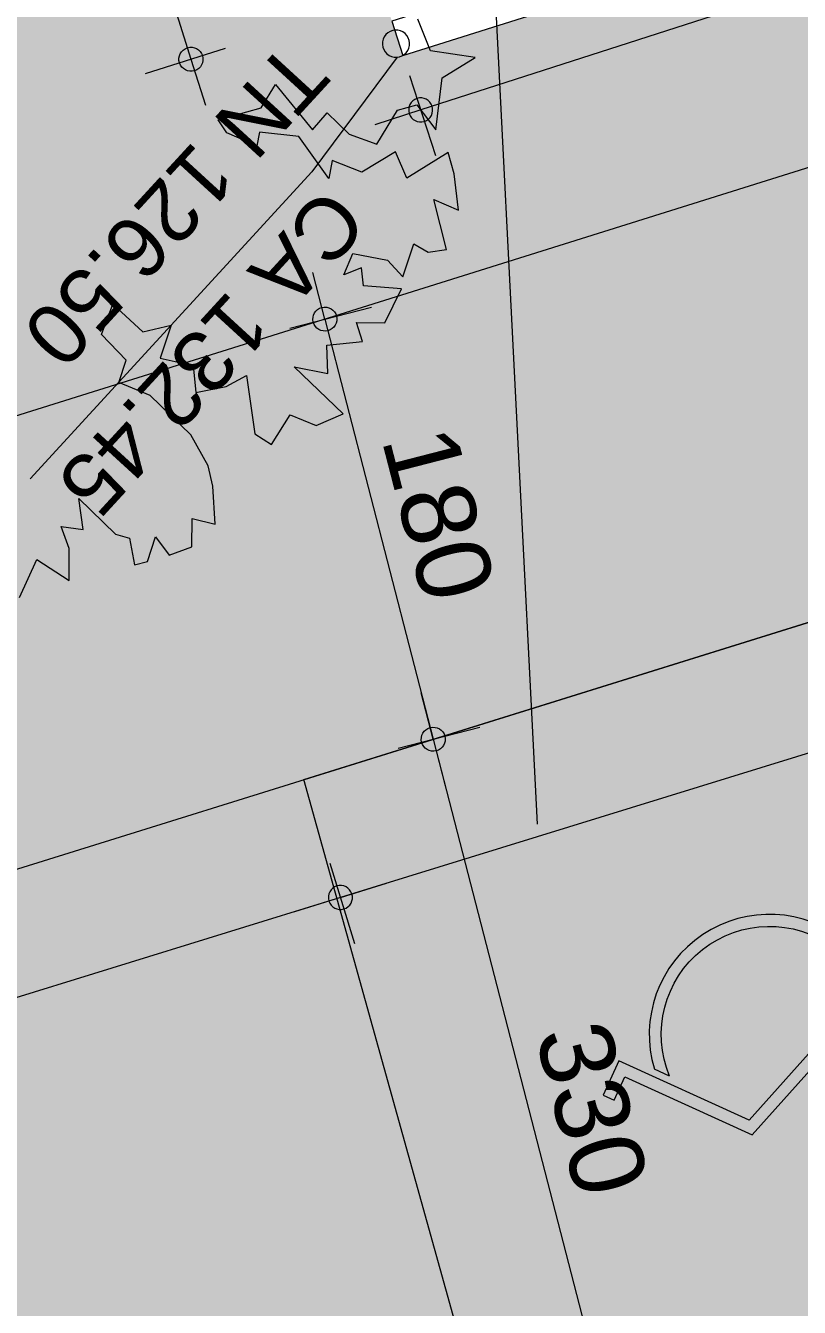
# Model space of a CAD drawing. Header units: metres. Extents: x -2858 to 512, y -1995 to 1252.
# Drawn here: x -518.48 to -515.26, y 399.48 to 404.81 of the extents above; entities that cross this region are included whole.
import ezdxf
from ezdxf.enums import TextEntityAlignment as Align
from ezdxf.lldxf.tags import DXFTag

# ---------------------------------------------------------------- set-up
doc = ezdxf.new("R2010")
doc.units = ezdxf.units.M
doc.layers.add('Calque commun', color=7, linetype='Continuous')
doc.layers.add('Textes', color=7, linetype='Continuous')
doc.styles.add('Arial14', font='arial.ttf', dxfattribs={"height": 0.253339})
doc.styles.add('Arial18', font='arial.ttf', dxfattribs={"height": 0.309252})
tags = doc.linetypes.add('DOT2', pattern=[0.125, 0, -0.125]).pattern_tags.tags
tags[6:7] = [DXFTag(74, 4), DXFTag(75, 0), DXFTag(340, '0'), DXFTag(46, 1.0), DXFTag(50, 0.0), DXFTag(44, 0.0), DXFTag(45, 0.0)]
tags[4:5] = [DXFTag(74, 4), DXFTag(75, 0), DXFTag(340, '0'), DXFTag(46, 1.0), DXFTag(50, 0.0), DXFTag(44, 0.0), DXFTag(45, 0.0)]
tags = doc.linetypes.add('HIDDENX2', pattern=[0.75, 0.5, -0.25]).pattern_tags.tags
tags[6:7] = [DXFTag(74, 4), DXFTag(75, 0), DXFTag(340, '0'), DXFTag(46, 1.0), DXFTag(50, 0.0), DXFTag(44, 0.0), DXFTag(45, 0.0)]
tags[4:5] = [DXFTag(74, 4), DXFTag(75, 0), DXFTag(340, '0'), DXFTag(46, 1.0), DXFTag(50, 0.0), DXFTag(44, 0.0), DXFTag(45, 0.0)]

# ---------------------------------------------------------------- blocks, each defined once
blk = doc.blocks.new('toitvilla68')
at = {"layer": 'Calque commun', "color": 16, "linetype": 'Continuous', "lineweight": 9}
mesh = blk.add_polyface(dxfattribs=at)
corners = [(-19.3559, -20.3653), (-25.9653, -20.3653), (-25.9653, -20.5153), (-19.3559, -20.5153)]
mesh.append_faces([[corners[k] for k in face] for face in [(0, 1, 2, 3)]], dxfattribs={"color": 16})
blk = doc.blocks.new('logoha01-3')
at = {"layer": 'Calque commun', "color": 6, "linetype": 'Continuous', "lineweight": 9}
for p, q in [((-0.1596, 0.8477), (-0.1189, 0.175)), ((-0.088, 0.4913), (-0.1048, 0.7655)), ((-0.088, 0.4913), (0.249, 0.4913)), ((0.249, 0.4913), (0.249, 0.4413)), ((-0.1669, 0.4712), (-0.1637, 0.4189)), ((-0.0719, 0.225), (-0.0849, 0.4413)), ((0.249, 0.4413), (-0.0849, 0.4413)), ((0.3593, 0.225), (-0.0719, 0.225)), ((0.5329, -0.331), (0.3593, 0.225)), ((-0.1189, 0.175), (0.3225, 0.175)), ((0.3225, 0.175), (0.5, -0.3936)), ((0.4062, -0.194), (0.4267, -0.2609)), ((0.6352, -0.299), (0.5329, -0.331)), ((0.6501, -0.3468), (0.6352, -0.299)), ((0.5, -0.3936), (0.6501, -0.3468))]:
    blk.add_line(p, q, dxfattribs=at)
at = {"layer": 'Calque commun', "color": 6, "linetype": 'Continuous', "lineweight": 9, "extrusion": (0, 0, -1)}
for centre, radius, start, end in [((0.0598, 0.8537), 0.1, 356.5381, 176.538), ((0.0581, 0.8522), 0.0984, 175.5861, 298.1951), ((0, -0.0003), 0.45, 205.4946, 68.661)]:
    blk.add_arc(centre, radius, start, end, dxfattribs=at)
at = {"layer": 'Calque commun', "color": 6, "linetype": 'Continuous', "lineweight": 9}
blk.add_arc((0.0001, -0.0002), 0.5001, 109.5038, 328.6263, dxfattribs=at)
blk = doc.blocks.new('new40')
at = {"layer": 'Calque commun', "color": 1, "linetype": 'Continuous', "lineweight": 9}
blk.add_arc((0, 0), 0.5, 0, 359.9994, dxfattribs=at)
blk = doc.blocks.new('DimLine4303')
at = {"layer": 'Calque commun', "color": 1, "linetype": 'Continuous', "lineweight": 9}
for p, q in [((32.1668, 104.9017), (37.8736, 101.5678)), ((37.7979, 101.4382), (37.9745, 101.7404)), ((37.8736, 101.5678), (38.0463, 101.4669))]:
    blk.add_line(p, q, dxfattribs=at)
at = {"layer": 'Calque commun', "color": 1, "linetype": 'Continuous', "lineweight": 9, "xscale": 0.1000000105423249, "yscale": 0.1000000105423249, "zscale": 0.1000000105423249, "rotation": 329.7060236864791}
blk.add_blockref('new40', (37.8736, 101.5678), dxfattribs=at)
blk = doc.blocks.new('new54')
at = {"layer": 'Calque commun', "color": 1, "linetype": 'Continuous', "lineweight": 9}
blk.add_arc((0, 0), 0.5, 0, 359.9994, dxfattribs=at)
blk = doc.blocks.new('DimLine4345')
at = {"layer": 'Calque commun', "color": 1, "linetype": 'Continuous', "lineweight": 9}
for p, q in [((38.3539, 100.7151), (38.456, 100.8871)), ((38.2249, 100.7916), (38.526, 100.6131)), ((33.7633, 92.9739), (38.3539, 100.7151))]:
    blk.add_line(p, q, dxfattribs=at)
at = {"layer": 'Calque commun', "color": 1, "linetype": 'Continuous', "lineweight": 9, "xscale": 0.1000000013967708, "yscale": 0.1000000013967708, "zscale": 0.1000000013967708, "rotation": 59.33157074804234}
blk.add_blockref('new54', (38.3539, 100.7151), dxfattribs=at)
blk = doc.blocks.new('new344')
at = {"layer": 'Calque commun', "color": 1, "linetype": 'Continuous', "lineweight": 9}
blk.add_arc((0, 0), 0.5, 0, 359.9994, dxfattribs=at)
blk = doc.blocks.new('DimLine7004')
at = {"layer": 'Calque commun', "color": 1, "linetype": 'Continuous', "lineweight": 9}
for p, q in [((36.2506, 106.0816), (40.5388, 103.5059)), ((40.4616, 103.3773), (40.6418, 103.6774)), ((40.5388, 103.5059), (40.7103, 103.403))]:
    blk.add_line(p, q, dxfattribs=at)
at = {"layer": 'Calque commun', "color": 1, "linetype": 'Continuous', "lineweight": 9, "xscale": 0.1000000008769844, "yscale": 0.1000000008769844, "zscale": 0.1000000008769844, "rotation": 329.0091859696225}
blk.add_blockref('new344', (40.5388, 103.5059), dxfattribs=at)
blk = doc.blocks.new('new345')
at = {"layer": 'Calque commun', "color": 1, "linetype": 'Continuous', "lineweight": 9}
blk.add_arc((0, 0), 0.5, 0, 359.9994, dxfattribs=at)
blk = doc.blocks.new('DimLine7012')
at = {"layer": 'Calque commun', "color": 1, "linetype": 'Continuous', "lineweight": 9}
for p, q in [((40.4616, 103.3773), (40.6418, 103.6774)), ((40.5388, 103.5059), (40.3674, 103.6089)), ((40.5388, 103.5059), (44.8625, 100.909))]:
    blk.add_line(p, q, dxfattribs=at)
at = {"layer": 'Calque commun', "color": 1, "linetype": 'Continuous', "lineweight": 9, "xscale": 0.1000000053253359, "yscale": 0.1000000053253359, "zscale": 0.1000000053253359, "rotation": 329.0092148889698}
blk.add_blockref('new345', (40.5388, 103.5059), dxfattribs=at)
blk = doc.blocks.new('new347')
at = {"layer": 'Calque commun', "color": 1, "linetype": 'Continuous', "lineweight": 9}
blk.add_arc((0, 0), 0.5, 0, 359.9994, dxfattribs=at)
blk = doc.blocks.new('new348')
at = {"layer": 'Calque commun', "color": 1, "linetype": 'Continuous', "lineweight": 9}
blk.add_arc((0, 0), 0.5, 0, 359.9994, dxfattribs=at)
blk = doc.blocks.new('DimLine7022')
at = {"layer": 'Calque commun', "color": 1, "linetype": 'Continuous', "lineweight": 9}
for p, q in [((39.7905, 103.3542), (39.9015, 103.5206)), ((39.9153, 103.271), (39.6241, 103.4652)), ((38.7879, 101.8517), (39.7905, 103.3542)), ((38.9128, 101.7685), (38.6215, 101.9627)), ((38.7879, 101.8517), (38.6769, 101.6853))]:
    blk.add_line(p, q, dxfattribs=at)
at = {"layer": 'Calque commun', "color": 1, "linetype": 'Continuous', "lineweight": 9, "xscale": 0.1000000003529191, "yscale": 0.1000000003529191, "zscale": 0.1000000003529191, "rotation": 56.28603638625923}
for name, p in [('new348', (39.7905, 103.3542)), ('new347', (38.7879, 101.8517))]:
    blk.add_blockref(name, p, dxfattribs=at)
at = {"layer": 'Calque commun', "color": 1, "linetype": 'Continuous', "lineweight": 9, "style": 'Arial18'}
blk.add_text('180', height=0.30925, rotation=56.286, dxfattribs=at).set_placement((39.2809, 102.6085), align=Align.BOTTOM_CENTER)
blk = doc.blocks.new('new349')
at = {"layer": 'Calque commun', "color": 1, "linetype": 'Continuous', "lineweight": 9}
blk.add_arc((0, 0), 0.5, 0, 359.9994, dxfattribs=at)
blk = doc.blocks.new('new350')
at = {"layer": 'Calque commun', "color": 1, "linetype": 'Continuous', "lineweight": 9}
blk.add_arc((0, 0), 0.5, 0, 359.9994, dxfattribs=at)
blk = doc.blocks.new('DimLine7030')
at = {"layer": 'Calque commun', "color": 1, "linetype": 'Continuous', "lineweight": 9}
for p, q in [((41.627, 106.1064), (41.738, 106.2728)), ((39.7905, 103.3542), (41.627, 106.1064)), ((41.477, 106.1064), (41.827, 106.1064)), ((39.9153, 103.271), (39.6241, 103.4652)), ((39.7905, 103.3542), (39.6795, 103.1879))]:
    blk.add_line(p, q, dxfattribs=at)
at = {"layer": 'Calque commun', "color": 1, "linetype": 'Continuous', "lineweight": 9, "xscale": 0.1000000044827411, "yscale": 0.1000000044827411, "zscale": 0.1000000044827411, "rotation": 56.28604053114486}
for name, p in [('new350', (41.627, 106.1064)), ('new349', (39.7905, 103.3542))]:
    blk.add_blockref(name, p, dxfattribs=at)
at = {"layer": 'Calque commun', "color": 1, "linetype": 'Continuous', "lineweight": 9, "style": 'Arial18'}
blk.add_text('330', height=0.30925, rotation=56.286, dxfattribs=at).set_placement((40.7004, 104.7359), align=Align.BOTTOM_CENTER)
blk = doc.blocks.new('arb5')
at = {"layer": 'Calque commun', "color": 0, "linetype": 'ByBlock', "lineweight": -2}
for p, q in [((0.5471, 1.1695), (0.5453, 1.0957)), ((0.5765, 1.1565), (0.5471, 1.1695)), ((0.587, 1.1277), (0.5765, 1.1565)), ((0.7301, 1.1483), (0.7012, 1.1181)), ((0.7426, 1.1256), (0.7301, 1.1483)), ((0.4432, 1.1359), (0.4037, 1.1244)), ((0.4638, 1.113), (0.4432, 1.1359)), ((0.6245, 1.1345), (0.587, 1.1277)), ((0.6282, 1.1136), (0.6245, 1.1345)), ((0.7656, 1.146), (0.7426, 1.1256)), ((0.7891, 1.134), (0.7656, 1.146)), ((0.7842, 1.1095), (0.7891, 1.134)), ((0.3387, 1.1317), (0.3079, 1.0847)), ((0.3544, 1.1189), (0.3387, 1.1317)), ((0.4037, 1.1244), (0.429, 1.0916)), ((0.4747, 1.1318), (0.4638, 1.113)), ((0.504, 1.1059), (0.4747, 1.1318)), ((0.5259, 1.1274), (0.504, 1.1059)), ((0.5453, 1.0957), (0.5259, 1.1274)), ((0.8099, 1.1212), (0.7842, 1.1095)), ((0.8225, 1.1132), (0.8099, 1.1212)), ((0.2983, 1.1123), (0.2724, 1.0819)), ((0.3079, 1.0847), (0.2983, 1.1123)), ((0.3582, 1.1012), (0.3544, 1.1189)), ((0.3929, 1.1166), (0.3582, 1.1012)), ((0.3908, 1.0919), (0.3929, 1.1166)), ((0.5876, 1.0636), (0.6282, 1.1136)), ((0.7012, 1.1181), (0.6884, 1.0993)), ((0.8046, 1.0894), (0.8225, 1.1132)), ((0.411, 1.0591), (0.3908, 1.0919)), ((0.429, 1.0916), (0.4163, 1.0768)), ((0.6884, 1.0993), (0.6763, 1.0628)), ((0.2724, 1.0819), (0.2593, 1.0614)), ((0.8115, 1.0755), (0.8046, 1.0894)), ((0.4348, 1.0679), (0.411, 1.0591)), ((0.4163, 1.0768), (0.4348, 1.0679)), ((0.6112, 1.0555), (0.5876, 1.0636)), ((0.8099, 1.0195), (0.8115, 1.0755)), ((0.8832, 1.0722), (0.8574, 1.0487)), ((0.8899, 1.0307), (0.8832, 1.0722)), ((0.2593, 1.0614), (0.3105, 1.0472)), ((0.6386, 1.0356), (0.6112, 1.0555)), ((0.6763, 1.0628), (0.6746, 1.0009)), ((0.3105, 1.0472), (0.2976, 1.0186)), ((0.6187, 1.0132), (0.6386, 1.0356)), ((0.8318, 1.0458), (0.8099, 1.0195)), ((0.8454, 1.026), (0.8318, 1.0458)), ((0.8574, 1.0487), (0.8454, 1.026)), ((0.9334, 1.045), (0.8899, 1.0307)), ((0.2504, 1.0348), (0.2037, 1.0016)), ((0.2442, 1.0013), (0.2504, 1.0348)), ((0.1632, 1.0129), (0.1908, 0.9722)), ((0.2037, 1.0016), (0.1632, 1.0129)), ((0.2976, 1.0186), (0.3388, 1.0065)), ((0.637, 0.9815), (0.6187, 1.0132)), ((0.2627, 0.9893), (0.2442, 1.0013)), ((0.3053, 0.998), (0.2627, 0.9893)), ((0.3177, 0.9683), (0.3053, 0.998)), ((0.3388, 1.0065), (0.3512, 0.974)), ((0.6746, 1.0009), (0.6873, 0.9662)), ((0.3512, 0.974), (0.3682, 0.9845)), ((0.3682, 0.9845), (0.3568, 0.9295)), ((0.6026, 0.966), (0.637, 0.9815)), ((0.1908, 0.9722), (0.1745, 0.9388)), ((0.3166, 0.9348), (0.3177, 0.9683)), ((0.6289, 0.9481), (0.6026, 0.966)), ((0.6873, 0.9662), (0.6636, 0.9557)), ((0.6636, 0.9557), (0.6613, 0.9171)), ((0.6285, 0.9036), (0.6289, 0.9481)), ((0.3411, 0.9355), (0.3166, 0.9348)), ((0.3318, 0.8725), (0.3411, 0.9355)), ((0.3568, 0.9295), (0.3821, 0.8949)), ((0.6613, 0.9171), (0.6285, 0.9036)), ((0.3821, 0.8949), (0.3951, 0.9027)), ((0.3951, 0.9027), (0.4067, 0.8691)), ((0.3614, 0.8782), (0.3318, 0.8725)), ((0.4026, 0.8522), (0.3614, 0.8782)), ((0.4067, 0.8691), (0.4026, 0.8522))]:
    blk.add_line(p, q, dxfattribs=at)

msp = doc.modelspace()

# ---------------------------------------------------------------- hatches: boundary and pattern name
at = {"layer": 'Calque commun', "linetype": 'Continuous', "lineweight": 9}
msp.add_hatch(color=41, dxfattribs=at).paths.add_polyline_path([(-511.1596, 408.4243), (-506.933, 409.7564), (-506.8698, 409.4623), (-505.9833, 409.7416), (-506.0466, 410.0358), (-504.8558, 410.4111), (-504.3003, 408.5878), (-506.4964, 407.8986), (-506.2262, 407.0415), (-502.9161, 408.0448), (-502.3864, 406.3687), (-495.8788, 408.4338), (-504.9956, 436.9112), (-515.4096, 433.5436), (-514.9967, 432.2293), (-525.2508, 429.0479), (-526.0588, 430.6878), (-518.9617, 432.8335), (-519.2575, 433.7363), (-518.8129, 433.8677), (-519.8948, 437.3014), (-513.7474, 439.2205), (-512.8082, 436.2716), (-505.4329, 438.6605), (-509.9341, 458.0845), (-508.5291, 457.9995), (-504.0016, 438.0701), (-494.1377, 407.2536), (-503.6095, 404.3665), (-504.0419, 405.785), (-512.5431, 403.1499), (-511.6653, 399.9671), (-518.371, 397.8881), (-519.161, 401.0996), (-519.5388, 402.8678), (-507.6575, 406.5928), (-508.0393, 407.8037), (-510.683, 406.9122)])
h = msp.add_hatch(color=71, dxfattribs=at)
h.paths.add_polyline_path([(-519.5471, 402.8652), (-507.6575, 406.5928), (-507.7498, 406.8855), (-508.0393, 407.8037), (-510.683, 406.9122), (-510.8021, 407.2968), (-510.6891, 406.8999), (-510.6894, 406.8998), (-510.6079, 406.6738), (-516.9117, 404.687), (-516.9868, 404.9254), (-517.2773, 405.847), (-517.8223, 405.6753), (-518.1017, 406.5618), (-518.1186, 406.5564), (-518.398, 407.4429), (-517.8505, 407.6155), (-517.5711, 406.729), (-517.5567, 406.7335), (-521.0421, 417.7922), (-514.7475, 419.7762), (-515.5431, 422.3006), (-509.2874, 424.2723), (-510.2905, 427.3993), (-504.0082, 429.271), (-498.1024, 410.8736), (-498.1339, 410.8637), (-498.0319, 410.716), (-504.3131, 408.6577), (-504.3902, 408.9023), (-504.4001, 408.8992), (-504.3003, 408.5878), (-506.4964, 407.8986), (-506.3185, 407.3343), (-506.3185, 407.3343), (-506.2262, 407.0415), (-503.1847, 407.9658), (-502.9161, 408.0448), (-502.3864, 406.3687), (-499.8655, 407.1529), (-495.8788, 408.4338), (-504.9956, 436.9112), (-507.0363, 436.2513), (-507.0363, 436.2513), (-512.3648, 434.5283), (-512.3648, 434.5283), (-512.3648, 434.5283), (-512.3648, 434.5283), (-515.4096, 433.5436), (-514.9967, 432.2293), (-515.0364, 432.1946), (-525.2508, 429.0479), (-523.2814, 423.8593), (-522.3628, 421.2602), (-521.633, 415.7855)])
h.paths.add_polyline_path([(-511.2083, 408.7235), (-511.1946, 408.6754), (-505.073, 410.6047), (-505.1469, 410.629)])

# ---------------------------------------------------------------- linework, layer by layer
at = {"layer": 'Calque commun', "color": 7, "linetype": 'Continuous', "lineweight": 9}
for p, q in [((-507.6575, 406.5928), (-519.5471, 402.8652)), ((-519.2572, 401.0697), (-504.1978, 405.766)), ((-517.3225, 401.6731), (-504.3435, 405.7212)), ((-516.9341, 404.6799), (-517.2893, 404.2035)), ((-517.2893, 404.2035), (-518.4609, 402.9251)), ((-516.4356, 398.4891), (-517.3225, 401.6731))]:
    msp.add_line(p, q, dxfattribs=at)
at = {"layer": 'Calque commun', "color": 9, "linetype": 'Continuous', "lineweight": 9}
msp.add_line((-516.3509, 401.487), (-516.5593, 405.5851), dxfattribs=at)
at = {"layer": 'Calque commun', "color": 3, "linetype": 'HIDDENX2', "lineweight": 18, "extrusion": (0, 0, -1)}
msp.add_arc((494.5277, 544.1418), 162.6468, 258.823451, 321.396966, dxfattribs=at)
msp.add_arc((494.5277, 544.1418), 162.6468, 258.823451, 321.396966, dxfattribs=at)
msp.add_arc((494.5277, 544.1418), 162.6468, 258.823451, 321.396966, dxfattribs=at)
at = {"layer": 'Calque commun', "color": 7, "linetype": 'Continuous', "lineweight": 18}
msp.add_arc((-516.9395, 404.7363), 0.0566, 318.1618, 318.1612, dxfattribs=at)

# ---------------------------------------------------------------- block references
at = {"layer": 'Calque commun', "color": 0, "linetype": 'ByBlock', "lineweight": -2}
for name, p, rotation in [('toitvilla68', (-529.2507, 379.4453), 197.4933286152844), ('logoha01-3', (-515.3858, 400.6117), 228.1617603435354)]:
    msp.add_blockref(name, p, dxfattribs=dict(at, rotation=rotation))
at = {"layer": 'Calque commun', "color": 1, "linetype": 'Continuous', "lineweight": 9, "rotation": 228.1617603435354}
for name in ['DimLine4345', 'DimLine4303', 'DimLine7004', 'DimLine7022', 'DimLine7012', 'DimLine7030']:
    msp.add_blockref(name, (-567.2453, 500.4263), dxfattribs=at)
at = {"layer": 'Calque commun', "color": 64, "linetype": 'DOT2', "lineweight": 18, "xscale": 3.81469721371369, "yscale": 3.814696974833698, "zscale": 3.814697265625, "rotation": 227.4939527206939}
msp.add_blockref('arb5', (-519.0387, 407.7487), dxfattribs=at)

# ---------------------------------------------------------------- texts
at = {"layer": 'Textes', "color": 5, "linetype": 'ByBlock', "lineweight": -2}
for s, height, style, p in [('TN 126.50', 0.25334, 'Arial14', (-517.4477, 404.8106)), ('CA 132.45', 0.25335, 'Arial18', (-517.2893, 404.2035))]:
    msp.add_text(s, height=height, rotation=227.4939, dxfattribs=dict(at, style=style)).set_placement(p, align=Align.BOTTOM_LEFT)

doc.saveas('drawing.dxf')
